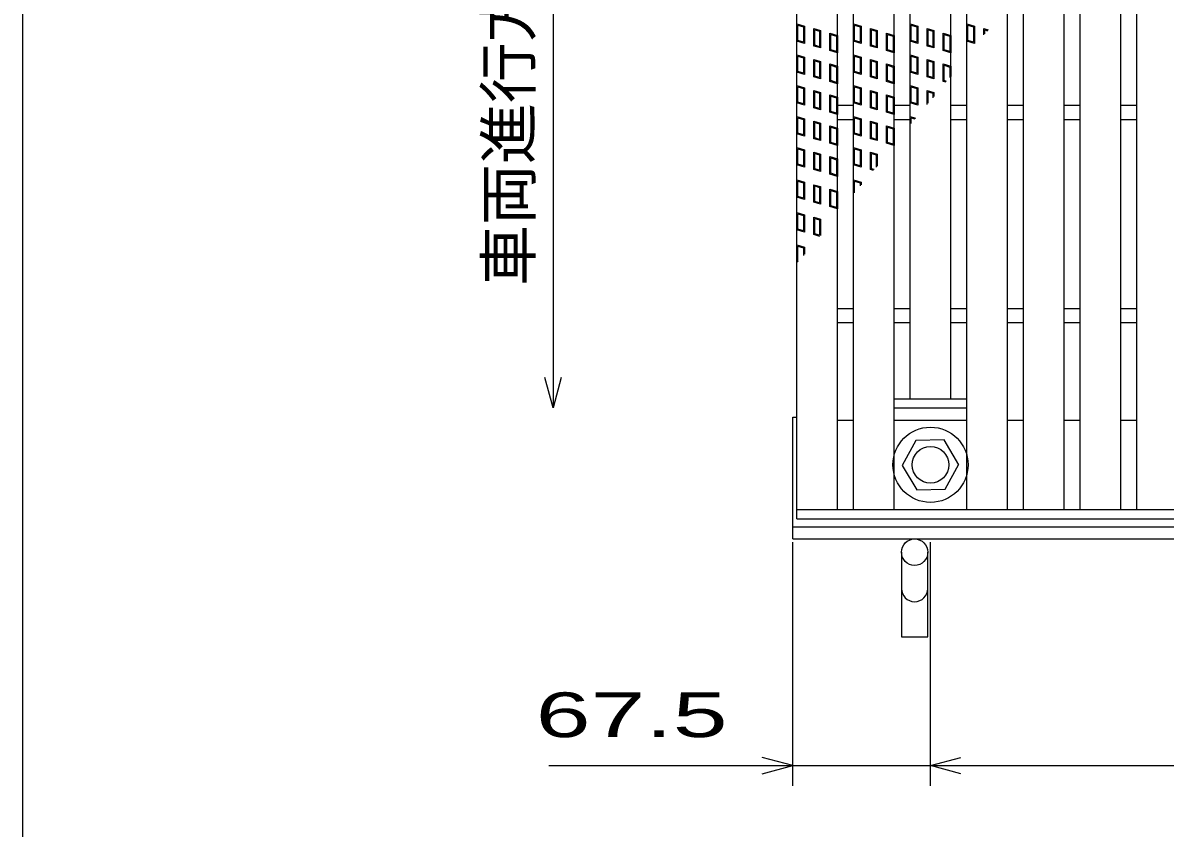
# Model space of a CAD drawing. Units: millimetres, scale not verified. Extents: x -1820 to 1731, y -1282 to 1054.
# Drawn here: x -1729 to -1167, y -199 to 197 of the extents above; entities that cross this region are included whole.
import ezdxf
from ezdxf.enums import TextEntityAlignment as Align

# ---------------------------------------------------------------- set-up
doc = ezdxf.new("R2010")
doc.units = ezdxf.units.MM
doc.header["$LTSCALE"] = 10
for name, color, linetype, lineweight in [('0_2', 150, 'Continuous', 25), ('16', 3, 'Continuous', 25), ('17', 3, 'Continuous', 25), ('19', 6, 'Continuous', 25), ('22', 2, 'Continuous', 25)]:
    doc.layers.add(name, color=color, linetype=linetype, lineweight=lineweight)
doc.styles.add('ベクトル', font='')
doc.styles.get('ベクトル').set_extended_font_data('ベクトル')

msp = doc.modelspace()

# ---------------------------------------------------------------- linework, layer by layer
at = {"layer": '0_2'}
msp.add_line((-1729, -1146.5), (-1729, 1053.5), dxfattribs=at)
at = {"layer": '16'}
for p, q in [((-1348, -42), (-1348, 349)), ((-1328, -42), (-1328, 349)), ((-1320.1, -42), (-1320.1, 349)), ((-1300.1, -42), (-1300.1, 349)), ((-1264.3, -42), (-1264.3, 349)), ((-1244.3, -42), (-1244.3, 349)), ((-1236.4, -42), (-1236.4, 349)), ((-1216.4, -42), (-1216.4, 349)), ((-1208.5, -42), (-1208.5, 349)), ((-1188.5, -42), (-1188.5, 349)), ((-1180.6, -42), (-1180.6, 349)), ((-1292.2, 12.5), (-1292.2, 294.5)), ((-1272.2, 12.5), (-1272.2, 294.5)), ((-1328, 157), (-1320.1, 157)), ((-1300.1, 157), (-1292.2, 157)), ((-1272.2, 157), (-1264.3, 157)), ((-1244.3, 157), (-1236.4, 157)), ((-1216.4, 157), (-1208.5, 157)), ((-1188.5, 157), (-1180.6, 157)), ((-1328, 150), (-1320.1, 150)), ((-1300.1, 150), (-1292.2, 150)), ((-1272.2, 150), (-1264.3, 150)), ((-1244.3, 150), (-1236.4, 150)), ((-1216.4, 150), (-1208.5, 150)), ((-1188.5, 150), (-1180.6, 150)), ((-1328, 57), (-1320.1, 57)), ((-1300.1, 57), (-1292.2, 57)), ((-1272.2, 57), (-1264.3, 57)), ((-1244.3, 57), (-1236.4, 57)), ((-1216.4, 57), (-1208.5, 57)), ((-1188.5, 57), (-1180.6, 57)), ((-1328, 50), (-1320.1, 50)), ((-1300.1, 50), (-1292.2, 50)), ((-1272.2, 50), (-1264.3, 50)), ((-1244.3, 50), (-1236.4, 50)), ((-1216.4, 50), (-1208.5, 50)), ((-1188.5, 50), (-1180.6, 50)), ((-1300.1, 12.5), (-1264.3, 12.5)), ((-1300.1, 8), (-1300.1, 12.5)), ((-1292.2, 12.5), (-1272.2, 12.5)), ((-1264.3, 8), (-1264.3, 12.5)), ((-1300.1, 8), (-1264.3, 8)), ((-1328, 2), (-1320.1, 2)), ((-1300.1, 2), (-1264.3, 2)), ((-1244.3, 2), (-1236.4, 2)), ((-1216.4, 2), (-1208.5, 2)), ((-1188.5, 2), (-1180.6, 2)), ((-1289.49, -8.05), (-1296.2, -20.34)), ((-1275.5, -7.71), (-1289.49, -8.05)), ((-1268.2, -20), (-1275.5, -7.71)), ((-1296.2, -20.34), (-1288.9, -32.29)), ((-1274.91, -31.95), (-1268.2, -19.66)), ((-1288.9, -32.29), (-1274.91, -31.95)), ((-1348, -42), (-352, -42)), ((-1348, -46.5), (-1348, -42)), ((-1348, -42), (-1328, -42)), ((-1320.1, -42), (-1300.1, -42)), ((-1264.3, -42), (-1244.3, -42)), ((-1236.4, -42), (-1216.4, -42)), ((-1208.5, -42), (-1188.5, -42)), ((-1180.6, -42), (-1160.6, -42)), ((-1348, -46.5), (-352, -46.5))]:
    msp.add_line(p, q, dxfattribs=at)
for radius in [18.5, 9]:
    msp.add_circle((-1282.2, -20), radius, dxfattribs=at)
at = {"layer": '17'}
for p, q in [((-1348, 197), (-1344.2, 195.86)), ((-1348, 188.45), (-1348, 197)), ((-1320.1, 197), (-1316.3, 195.86)), ((-1320.1, 188.45), (-1320.1, 197)), ((-1292.2, 197), (-1288.4, 195.86)), ((-1292.2, 188.45), (-1292.2, 197)), ((-1264.3, 188.45), (-1264.3, 197)), ((-1264.3, 197), (-1260.5, 195.86)), ((-1347.52, 196.36), (-1344.67, 195.51)), ((-1347.52, 188.8), (-1347.52, 196.36)), ((-1344.67, 195.51), (-1344.67, 187.95)), ((-1344.2, 195.86), (-1344.2, 187.31)), ((-1339.61, 194.63), (-1336.38, 193.67)), ((-1339.61, 186.08), (-1339.61, 194.63)), ((-1339.14, 194), (-1336.86, 193.31)), ((-1339.14, 186.44), (-1339.14, 194)), ((-1336.86, 193.31), (-1336.86, 185.75)), ((-1336.38, 193.67), (-1336.38, 185.12)), ((-1331.8, 192.44), (-1328, 191.3)), ((-1331.8, 183.89), (-1331.8, 192.44)), ((-1331.32, 191.8), (-1328.47, 190.95)), ((-1331.32, 184.24), (-1331.32, 191.8)), ((-1328, 191.3), (-1328, 182.75)), ((-1319.62, 196.36), (-1316.77, 195.51)), ((-1319.62, 188.8), (-1319.62, 196.36)), ((-1316.77, 195.51), (-1316.77, 187.95)), ((-1316.3, 195.86), (-1316.3, 187.31)), ((-1311.71, 194.63), (-1308.48, 193.67)), ((-1311.71, 186.08), (-1311.71, 194.63)), ((-1311.24, 194), (-1308.96, 193.31)), ((-1311.24, 186.44), (-1311.24, 194)), ((-1308.96, 193.31), (-1308.96, 185.75)), ((-1308.48, 193.67), (-1308.48, 185.12)), ((-1303.9, 192.44), (-1300.1, 191.3)), ((-1303.9, 183.89), (-1303.9, 192.44)), ((-1303.42, 191.8), (-1300.57, 190.95)), ((-1303.42, 184.24), (-1303.42, 191.8)), ((-1300.1, 191.3), (-1300.1, 182.75)), ((-1291.72, 196.36), (-1288.87, 195.51)), ((-1291.72, 188.8), (-1291.72, 196.36)), ((-1288.87, 195.51), (-1288.87, 187.95)), ((-1288.4, 195.86), (-1288.4, 187.31)), ((-1283.81, 194.63), (-1280.58, 193.67)), ((-1283.81, 186.08), (-1283.81, 194.63)), ((-1283.34, 194), (-1281.06, 193.31)), ((-1283.34, 186.44), (-1283.34, 194)), ((-1281.06, 193.31), (-1281.06, 185.75)), ((-1280.58, 193.67), (-1280.58, 185.12)), ((-1276, 192.44), (-1272.2, 191.3)), ((-1276, 183.89), (-1276, 192.44)), ((-1275.52, 191.8), (-1272.67, 190.95)), ((-1275.52, 184.24), (-1275.52, 191.8)), ((-1272.2, 191.3), (-1272.2, 182.75)), ((-1263.82, 188.8), (-1263.82, 196.36)), ((-1263.82, 196.36), (-1260.97, 195.51)), ((-1260.97, 195.51), (-1260.97, 187.95)), ((-1260.5, 195.86), (-1260.5, 187.31)), ((-1255.91, 194.63), (-1253.82, 194)), ((-1255.91, 191.52), (-1255.91, 194.63)), ((-1255.44, 194), (-1254.15, 193.61)), ((-1255.44, 192.08), (-1255.44, 194)), ((-1344.2, 187.31), (-1348, 188.45)), ((-1344.67, 187.95), (-1347.52, 188.8)), ((-1336.38, 185.12), (-1339.61, 186.08)), ((-1336.86, 185.75), (-1339.14, 186.44)), ((-1328.47, 190.95), (-1328.47, 183.39)), ((-1316.3, 187.31), (-1320.1, 188.45)), ((-1316.77, 187.95), (-1319.62, 188.8)), ((-1308.48, 185.12), (-1311.71, 186.08)), ((-1308.96, 185.75), (-1311.24, 186.44)), ((-1300.57, 190.95), (-1300.57, 183.39)), ((-1288.4, 187.31), (-1292.2, 188.45)), ((-1288.87, 187.95), (-1291.72, 188.8)), ((-1280.58, 185.12), (-1283.81, 186.08)), ((-1281.06, 185.75), (-1283.34, 186.44)), ((-1272.67, 190.95), (-1272.67, 183.39)), ((-1260.5, 187.31), (-1264.3, 188.45)), ((-1260.97, 187.95), (-1263.82, 188.8)), ((-1348, 181.8), (-1344.2, 180.66)), ((-1348, 173.25), (-1348, 181.8)), ((-1347.52, 181.16), (-1344.67, 180.31)), ((-1347.52, 173.6), (-1347.52, 181.16)), ((-1344.67, 180.31), (-1344.67, 172.75)), ((-1344.2, 180.66), (-1344.2, 172.11)), ((-1328, 182.75), (-1331.8, 183.89)), ((-1328.47, 183.39), (-1331.32, 184.24)), ((-1320.1, 181.8), (-1316.3, 180.66)), ((-1320.1, 173.25), (-1320.1, 181.8)), ((-1319.62, 181.16), (-1316.77, 180.31)), ((-1319.62, 173.6), (-1319.62, 181.16)), ((-1316.77, 180.31), (-1316.77, 172.75)), ((-1316.3, 180.66), (-1316.3, 172.11)), ((-1300.1, 182.75), (-1303.9, 183.89)), ((-1300.57, 183.39), (-1303.42, 184.24)), ((-1292.2, 181.8), (-1288.4, 180.66)), ((-1292.2, 173.25), (-1292.2, 181.8)), ((-1291.72, 181.16), (-1288.87, 180.31)), ((-1291.72, 173.6), (-1291.72, 181.16)), ((-1288.87, 180.31), (-1288.87, 172.75)), ((-1288.4, 180.66), (-1288.4, 172.11)), ((-1272.2, 182.75), (-1276, 183.89)), ((-1272.67, 183.39), (-1275.52, 184.24)), ((-1339.61, 179.43), (-1336.38, 178.47)), ((-1339.61, 170.88), (-1339.61, 179.43)), ((-1339.14, 178.8), (-1336.86, 178.11)), ((-1339.14, 171.24), (-1339.14, 178.8)), ((-1336.86, 178.11), (-1336.86, 170.55)), ((-1336.38, 178.47), (-1336.38, 169.92)), ((-1331.8, 177.24), (-1328, 176.1)), ((-1331.8, 168.69), (-1331.8, 177.24)), ((-1331.32, 176.6), (-1328.47, 175.75)), ((-1331.32, 169.04), (-1331.32, 176.6)), ((-1328.47, 175.75), (-1328.47, 168.19)), ((-1328, 176.1), (-1328, 167.55)), ((-1311.71, 179.43), (-1308.48, 178.47)), ((-1311.71, 170.88), (-1311.71, 179.43)), ((-1311.24, 178.8), (-1308.96, 178.11)), ((-1311.24, 171.24), (-1311.24, 178.8)), ((-1308.96, 178.11), (-1308.96, 170.55)), ((-1308.48, 178.47), (-1308.48, 169.92)), ((-1303.9, 177.24), (-1300.1, 176.1)), ((-1303.9, 168.69), (-1303.9, 177.24)), ((-1303.42, 176.6), (-1300.57, 175.75)), ((-1303.42, 169.04), (-1303.42, 176.6)), ((-1300.57, 175.75), (-1300.57, 168.19)), ((-1300.1, 176.1), (-1300.1, 167.55)), ((-1283.81, 179.43), (-1280.58, 178.47)), ((-1283.81, 170.88), (-1283.81, 179.43)), ((-1283.34, 178.8), (-1281.06, 178.11)), ((-1283.34, 171.24), (-1283.34, 178.8)), ((-1281.06, 178.11), (-1281.06, 170.55)), ((-1280.58, 178.47), (-1280.58, 169.92)), ((-1276, 177.24), (-1272.2, 176.1)), ((-1276, 168.69), (-1276, 177.24)), ((-1275.52, 176.6), (-1272.67, 175.75)), ((-1275.52, 169.04), (-1275.52, 176.6)), ((-1272.67, 175.75), (-1272.67, 170.52)), ((-1272.2, 176.1), (-1272.2, 171.08)), ((-1344.2, 172.11), (-1348, 173.25)), ((-1344.67, 172.75), (-1347.52, 173.6)), ((-1336.38, 169.92), (-1339.61, 170.88)), ((-1336.86, 170.55), (-1339.14, 171.24)), ((-1328.47, 168.19), (-1331.32, 169.04)), ((-1316.3, 172.11), (-1320.1, 173.25)), ((-1316.77, 172.75), (-1319.62, 173.6)), ((-1308.48, 169.92), (-1311.71, 170.88)), ((-1308.96, 170.55), (-1311.24, 171.24)), ((-1300.57, 168.19), (-1303.42, 169.04)), ((-1288.4, 172.11), (-1292.2, 173.25)), ((-1288.87, 172.75), (-1291.72, 173.6)), ((-1280.58, 169.92), (-1283.81, 170.88)), ((-1281.06, 170.55), (-1283.34, 171.24)), ((-1274.25, 168.66), (-1275.52, 169.04)), ((-1348, 166.6), (-1344.2, 165.46)), ((-1348, 158.05), (-1348, 166.6)), ((-1347.52, 165.96), (-1344.67, 165.11)), ((-1347.52, 158.4), (-1347.52, 165.96)), ((-1344.67, 165.11), (-1344.67, 157.55)), ((-1344.2, 165.46), (-1344.2, 156.91)), ((-1339.61, 164.23), (-1336.38, 163.27)), ((-1339.61, 155.68), (-1339.61, 164.23)), ((-1339.14, 163.6), (-1336.86, 162.91)), ((-1339.14, 156.04), (-1339.14, 163.6)), ((-1336.38, 163.27), (-1336.38, 154.72)), ((-1328, 167.55), (-1331.8, 168.69)), ((-1320.1, 166.6), (-1316.3, 165.46)), ((-1320.1, 158.05), (-1320.1, 166.6)), ((-1319.62, 165.96), (-1316.77, 165.11)), ((-1319.62, 158.4), (-1319.62, 165.96)), ((-1316.77, 165.11), (-1316.77, 157.55)), ((-1316.3, 165.46), (-1316.3, 156.91)), ((-1311.71, 164.23), (-1308.48, 163.27)), ((-1311.71, 155.68), (-1311.71, 164.23)), ((-1311.24, 163.6), (-1308.96, 162.91)), ((-1311.24, 156.04), (-1311.24, 163.6)), ((-1308.48, 163.27), (-1308.48, 154.72)), ((-1300.1, 167.55), (-1303.9, 168.69)), ((-1292.2, 166.6), (-1288.4, 165.46)), ((-1292.2, 158.05), (-1292.2, 166.6)), ((-1291.72, 165.96), (-1288.87, 165.11)), ((-1291.72, 158.4), (-1291.72, 165.96)), ((-1288.87, 165.11), (-1288.87, 157.55)), ((-1288.4, 165.46), (-1288.4, 156.91)), ((-1283.81, 164.23), (-1280.58, 163.27)), ((-1283.81, 157.35), (-1283.81, 164.23)), ((-1283.34, 163.6), (-1281.06, 162.91)), ((-1283.34, 157.91), (-1283.34, 163.6)), ((-1280.58, 163.27), (-1280.58, 161.17)), ((-1274.58, 168.27), (-1276, 168.69)), ((-1344.2, 156.91), (-1348, 158.05)), ((-1344.67, 157.55), (-1347.52, 158.4)), ((-1336.86, 162.91), (-1336.86, 155.35)), ((-1331.8, 162.04), (-1328, 160.9)), ((-1331.8, 153.49), (-1331.8, 162.04)), ((-1331.32, 161.4), (-1328.47, 160.55)), ((-1331.32, 153.84), (-1331.32, 161.4)), ((-1328.47, 160.55), (-1328.47, 152.99)), ((-1328, 160.9), (-1328, 152.35)), ((-1316.3, 156.91), (-1320.1, 158.05)), ((-1316.77, 157.55), (-1319.62, 158.4)), ((-1308.96, 162.91), (-1308.96, 155.35)), ((-1303.9, 162.04), (-1300.1, 160.9)), ((-1303.9, 153.49), (-1303.9, 162.04)), ((-1303.42, 161.4), (-1300.57, 160.55)), ((-1303.42, 153.84), (-1303.42, 161.4)), ((-1300.57, 160.55), (-1300.57, 152.99)), ((-1300.1, 160.9), (-1300.1, 152.35)), ((-1288.4, 156.91), (-1292.2, 158.05)), ((-1288.87, 157.55), (-1291.72, 158.4)), ((-1281.06, 162.91), (-1281.06, 160.61)), ((-1336.38, 154.72), (-1339.61, 155.68)), ((-1336.86, 155.35), (-1339.14, 156.04)), ((-1328, 152.35), (-1331.8, 153.49)), ((-1328.47, 152.99), (-1331.32, 153.84)), ((-1308.48, 154.72), (-1311.71, 155.68)), ((-1308.96, 155.35), (-1311.24, 156.04)), ((-1300.1, 152.35), (-1303.9, 153.49)), ((-1300.57, 152.99), (-1303.42, 153.84)), ((-1348, 151.4), (-1344.2, 150.26)), ((-1348, 142.85), (-1348, 151.4)), ((-1347.52, 150.76), (-1344.67, 149.91)), ((-1347.52, 143.2), (-1347.52, 150.76)), ((-1344.67, 149.91), (-1344.67, 142.35)), ((-1344.2, 150.26), (-1344.2, 141.71)), ((-1339.61, 149.03), (-1336.38, 148.07)), ((-1339.61, 140.48), (-1339.61, 149.03)), ((-1339.14, 148.4), (-1336.86, 147.71)), ((-1339.14, 140.84), (-1339.14, 148.4)), ((-1336.86, 147.71), (-1336.86, 140.15)), ((-1336.38, 148.07), (-1336.38, 139.52)), ((-1331.8, 146.84), (-1328, 145.7)), ((-1331.8, 138.29), (-1331.8, 146.84)), ((-1320.1, 151.4), (-1316.3, 150.26)), ((-1320.1, 142.85), (-1320.1, 151.4)), ((-1319.62, 150.76), (-1316.77, 149.91)), ((-1319.62, 143.2), (-1319.62, 150.76)), ((-1316.77, 149.91), (-1316.77, 142.35)), ((-1316.3, 150.26), (-1316.3, 141.71)), ((-1311.71, 149.03), (-1308.48, 148.07)), ((-1311.71, 140.48), (-1311.71, 149.03)), ((-1311.24, 148.4), (-1308.96, 147.71)), ((-1311.24, 140.84), (-1311.24, 148.4)), ((-1308.96, 147.71), (-1308.96, 140.15)), ((-1308.48, 148.07), (-1308.48, 139.52)), ((-1303.9, 146.84), (-1300.1, 145.7)), ((-1303.9, 138.29), (-1303.9, 146.84)), ((-1292.2, 151.4), (-1289.53, 150.6)), ((-1292.2, 147.44), (-1292.2, 151.4)), ((-1291.72, 150.76), (-1289.86, 150.2)), ((-1291.72, 148), (-1291.72, 150.76)), ((-1344.2, 141.71), (-1348, 142.85)), ((-1344.67, 142.35), (-1347.52, 143.2)), ((-1336.86, 140.15), (-1339.14, 140.84)), ((-1331.32, 146.2), (-1328.47, 145.35)), ((-1331.32, 138.64), (-1331.32, 146.2)), ((-1328.47, 145.35), (-1328.47, 137.79)), ((-1328, 145.7), (-1328, 137.15)), ((-1316.3, 141.71), (-1320.1, 142.85)), ((-1316.77, 142.35), (-1319.62, 143.2)), ((-1308.96, 140.15), (-1311.24, 140.84)), ((-1303.42, 146.2), (-1300.57, 145.35)), ((-1303.42, 138.64), (-1303.42, 146.2)), ((-1300.57, 145.35), (-1300.57, 137.79)), ((-1300.1, 145.7), (-1300.1, 137.15)), ((-1348, 136.2), (-1344.2, 135.06)), ((-1348, 127.65), (-1348, 136.2)), ((-1347.52, 135.56), (-1344.67, 134.71)), ((-1347.52, 128), (-1347.52, 135.56)), ((-1344.2, 135.06), (-1344.2, 126.51)), ((-1336.38, 139.52), (-1339.61, 140.48)), ((-1328, 137.15), (-1331.8, 138.29)), ((-1328.47, 137.79), (-1331.32, 138.64)), ((-1320.1, 136.2), (-1316.3, 135.06)), ((-1320.1, 127.65), (-1320.1, 136.2)), ((-1319.62, 135.56), (-1316.77, 134.71)), ((-1319.62, 128), (-1319.62, 135.56)), ((-1316.3, 135.06), (-1316.3, 126.51)), ((-1308.48, 139.52), (-1311.71, 140.48)), ((-1300.1, 137.15), (-1303.9, 138.29)), ((-1300.57, 137.79), (-1303.42, 138.64)), ((-1344.67, 134.71), (-1344.67, 127.15)), ((-1339.61, 133.83), (-1336.38, 132.87)), ((-1339.61, 125.28), (-1339.61, 133.83)), ((-1339.14, 133.2), (-1336.86, 132.51)), ((-1339.14, 125.64), (-1339.14, 133.2)), ((-1336.86, 132.51), (-1336.86, 124.95)), ((-1336.38, 132.87), (-1336.38, 124.32)), ((-1331.8, 131.64), (-1328, 130.5)), ((-1331.8, 123.09), (-1331.8, 131.64)), ((-1331.32, 131), (-1328.47, 130.15)), ((-1331.32, 123.44), (-1331.32, 131)), ((-1328.47, 130.15), (-1328.47, 122.59)), ((-1328, 130.5), (-1328, 121.95)), ((-1316.77, 134.71), (-1316.77, 127.15)), ((-1311.71, 133.83), (-1308.48, 132.87)), ((-1311.71, 125.28), (-1311.71, 133.83)), ((-1311.24, 133.2), (-1308.96, 132.51)), ((-1311.24, 125.64), (-1311.24, 133.2)), ((-1308.96, 132.51), (-1308.96, 126.44)), ((-1308.48, 132.87), (-1308.48, 127)), ((-1344.2, 126.51), (-1348, 127.65)), ((-1344.67, 127.15), (-1347.52, 128)), ((-1336.38, 124.32), (-1339.61, 125.28)), ((-1336.86, 124.95), (-1339.14, 125.64)), ((-1316.3, 126.51), (-1320.1, 127.65)), ((-1316.77, 127.15), (-1319.62, 128)), ((-1310.29, 124.86), (-1311.71, 125.28)), ((-1309.96, 125.25), (-1311.24, 125.64)), ((-1348, 120.2), (-1344.2, 119.06)), ((-1348, 111.65), (-1348, 120.2)), ((-1347.52, 119.56), (-1344.67, 118.71)), ((-1347.52, 112), (-1347.52, 119.56)), ((-1344.67, 118.71), (-1344.67, 111.15)), ((-1344.2, 119.06), (-1344.2, 110.51)), ((-1328, 121.95), (-1331.8, 123.09)), ((-1328.47, 122.59), (-1331.32, 123.44)), ((-1320.1, 120.2), (-1316.3, 119.06)), ((-1320.1, 113.26), (-1320.1, 120.2)), ((-1319.62, 119.56), (-1316.77, 118.71)), ((-1319.62, 113.83), (-1319.62, 119.56)), ((-1316.77, 118.71), (-1316.77, 117.2)), ((-1316.3, 119.06), (-1316.3, 117.76)), ((-1339.61, 117.83), (-1336.38, 116.87)), ((-1339.61, 109.28), (-1339.61, 117.83)), ((-1339.14, 117.2), (-1336.86, 116.51)), ((-1339.14, 109.64), (-1339.14, 117.2)), ((-1336.86, 116.51), (-1336.86, 108.95)), ((-1336.38, 116.87), (-1336.38, 108.32)), ((-1331.8, 115.64), (-1328, 114.5)), ((-1331.8, 107.09), (-1331.8, 115.64)), ((-1331.32, 115), (-1328.47, 114.15)), ((-1331.32, 107.44), (-1331.32, 115)), ((-1328.47, 114.15), (-1328.47, 106.59)), ((-1328, 114.5), (-1328, 105.95)), ((-1344.2, 110.51), (-1348, 111.65)), ((-1344.67, 111.15), (-1347.52, 112)), ((-1336.38, 108.32), (-1339.61, 109.28)), ((-1336.86, 108.95), (-1339.14, 109.64)), ((-1328, 105.95), (-1331.8, 107.09)), ((-1328.47, 106.59), (-1331.32, 107.44)), ((-1348, 104.2), (-1344.2, 103.06)), ((-1348, 95.65), (-1348, 104.2)), ((-1347.52, 103.56), (-1344.67, 102.71)), ((-1347.52, 96), (-1347.52, 103.56)), ((-1344.67, 102.71), (-1344.67, 95.15)), ((-1344.2, 103.06), (-1344.2, 94.51)), ((-1339.61, 101.83), (-1336.38, 100.87)), ((-1339.61, 93.28), (-1339.61, 101.83)), ((-1344.2, 94.51), (-1348, 95.65)), ((-1344.67, 95.15), (-1347.52, 96)), ((-1339.14, 101.2), (-1336.86, 100.51)), ((-1339.14, 93.64), (-1339.14, 101.2)), ((-1336.86, 100.51), (-1336.86, 92.95)), ((-1336.38, 100.87), (-1336.38, 92.83)), ((-1336.73, 92.42), (-1339.61, 93.28)), ((-1336.86, 92.95), (-1339.14, 93.64)), ((-1348, 88.2), (-1344.2, 87.06)), ((-1348, 79.65), (-1348, 88.2)), ((-1347.52, 87.56), (-1344.67, 86.71)), ((-1347.52, 80), (-1347.52, 87.56)), ((-1344.67, 86.71), (-1344.67, 83.02)), ((-1344.2, 87.06), (-1344.2, 83.58)), ((-1347.62, 79.54), (-1348, 79.65)), ((-1347.29, 79.93), (-1347.52, 80))]:
    msp.add_line(p, q, dxfattribs=at)
at = {"layer": '19'}
for p, q in [((-1350, -56.5), (-1350, 3.5)), ((-1350, 3.5), (-1348, 3.5)), ((-1350, -50.5), (-350, -50.5)), ((-1350, -56.5), (-350, -56.5)), ((-1296.5, -63), (-1296.5, -104.62)), ((-1283.5, -104.62), (-1283.5, -63)), ((-1296.5, -104.62), (-1283.5, -104.62))]:
    msp.add_line(p, q, dxfattribs=at)
msp.add_circle((-1290, -63), 6.5, dxfattribs=at)
msp.add_arc((-1290, -80.84), 6.5, 180, 0, dxfattribs=at)
at = {"layer": '22', "color": 4}
for p, q in [((-1468, 308), (-1468, 8)), ((-1468, 8), (-1472, 23)), ((-1464, 23), (-1468, 8)), ((-1350, -178), (-1350, -58)), ((-1282.2, -178), (-1282.2, -58)), ((-1470, -168), (-1350, -168)), ((-1350, -168), (-1365, -164)), ((-1365, -172), (-1350, -168)), ((-1350, -168), (-1282.2, -168)), ((-1282.2, -168), (-1267.2, -164)), ((-1267.2, -172), (-1282.2, -168)), ((-1282.2, -168), (-417.3, -168))]:
    msp.add_line(p, q, dxfattribs=at)

# ---------------------------------------------------------------- texts
at = {"layer": '22', "style": 'ベクトル'}
msp.add_text('車両進行方向', height=21.99, rotation=90, dxfattribs=at).set_placement((-1490, 68), align=Align.MIDDLE_LEFT)
at = {"layer": '22', "style": 'ベクトル', "width": 1.65}
msp.add_text(' 67.5 ', height=21.99, dxfattribs=at).set_placement((-1490, -143), align=Align.MIDDLE_LEFT)

doc.saveas('drawing.dxf')
